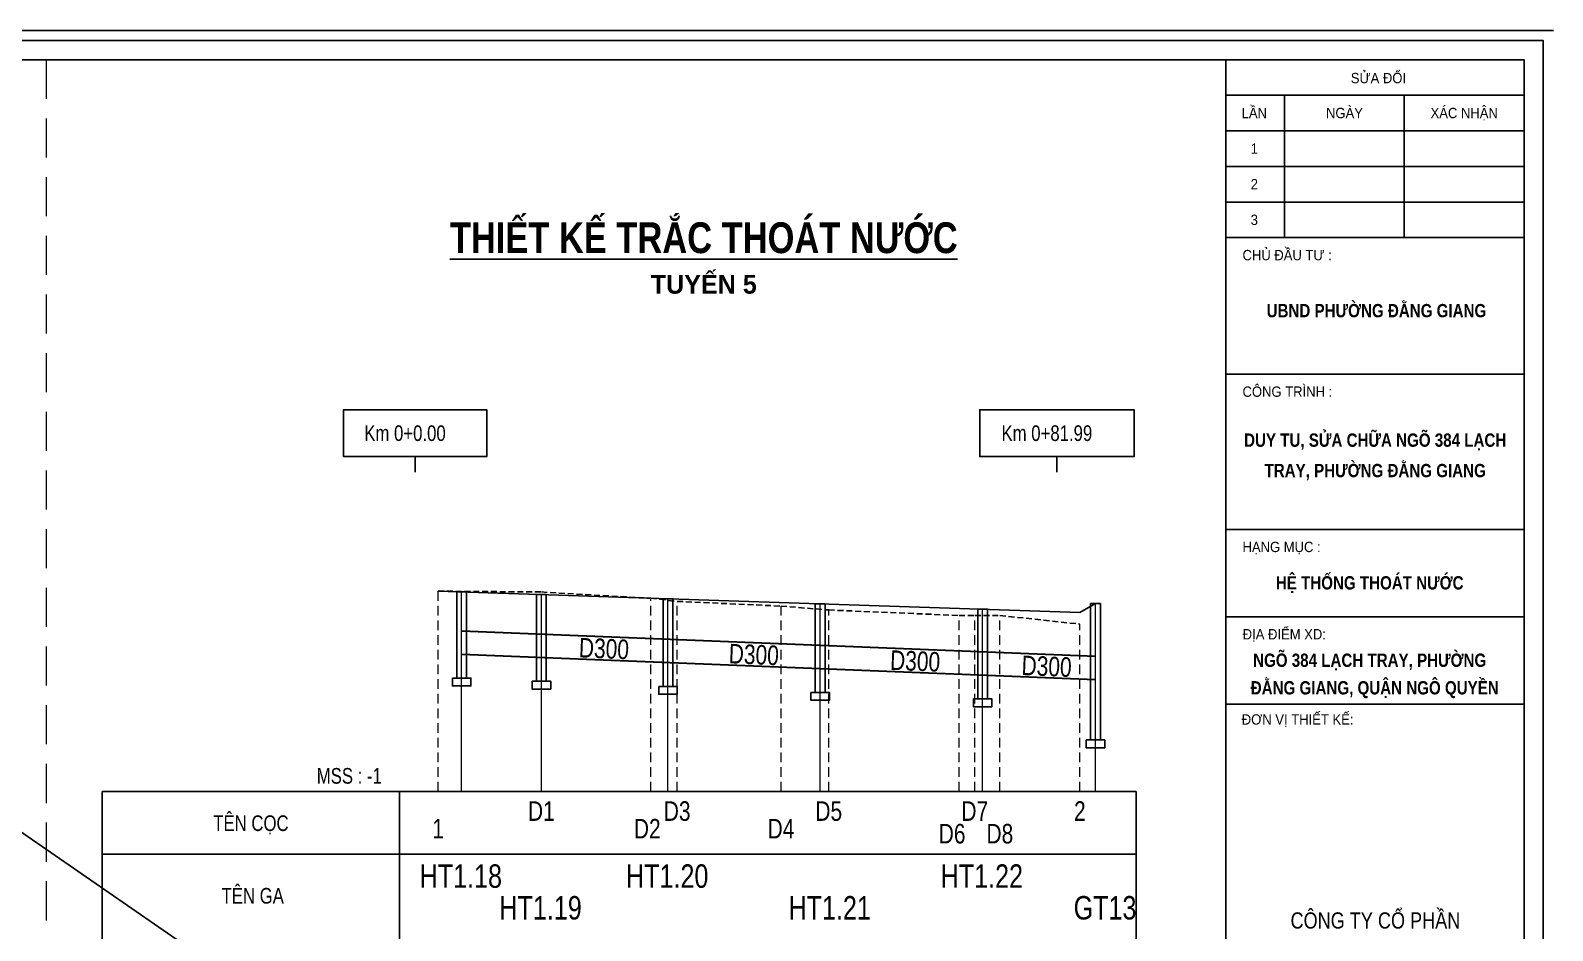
# Model space of a CAD drawing. Header units: inches. Extents: x 138 to 1256, y -84 to 787.
# Drawn here: x 716.7 to 911.2, y 38.7 to 153.7 of the extents above; entities that cross this region are included whole.
import ezdxf
from ezdxf.enums import TextEntityAlignment as Align

# ---------------------------------------------------------------- set-up
doc = ezdxf.new("R2010")
doc.units = ezdxf.units.IN
doc.header["$MEASUREMENT"] = 0
doc.linetypes.add('HIDDEN', pattern=[0.375, 0.25, -0.125])
for name, color, linetype in [('Bang TD tu nhien', 3, 'Continuous'), ('BT7-THAY', 7, 'Continuous'), ('Duong do thiet ke', 2, 'Continuous'), ('ENTTNTHIETKE1', 2, 'Continuous'), ('KHUNGTEN', 5, 'Continuous'), ('T.bao', 6, 'Continuous'), ('thep', 2, 'Continuous'), ('Trac doc tu nhien', 3, 'Continuous'), ('TracDoc', 7, 'Continuous'), ('TXT', 5, 'Continuous')]:
    doc.layers.add(name, color=color, linetype=linetype)
doc.layers.add('KCS_Plotter', color=11, linetype='Continuous', plot=False)
for name, color, linetype, lineweight in [('LC Khac', 4, 'Continuous', 9), ('LC MANH DUT', 35, 'HIDDEN', 5), ('LC Net dam 1', 30, 'Continuous', 30), ('LC Text2', 7, 'Continuous', 25)]:
    doc.layers.add(name, color=color, linetype=linetype, lineweight=lineweight)
doc.styles.add('BangTD', font='viet buddy.shx', dxfattribs={"width": 0.8})
doc.styles.add('LC 1', font='')
doc.styles.add('LC3', font='', dxfattribs={"width": 0.8})
doc.styles.add('T2', font='', dxfattribs={"width": 0.8})
doc.styles.add('VnAvantH-B', font='')
doc.styles.get('LC 1').set_extended_font_data('.VnAvantH', bold=True)
doc.styles.get('LC3').set_extended_font_data('.VnArialH', bold=True)
doc.styles.get('T2').set_extended_font_data('.VnArialH')
doc.styles.get('VnAvantH-B').set_extended_font_data('.VnAvantH', bold=True)

# ---------------------------------------------------------------- blocks, each defined once
blk = doc.blocks.new('khung vpn')
at = {"layer": 'Defpoints'}
blk.add_line((52556.46, -4195.446), (52498.758, -4195.446), dxfattribs=at)
at = {"layer": 'KHUNGTEN'}
blk.add_lwpolyline([(52556.243, -4234.885), (52502.048, -4234.885), (52502.048, -4195.662), (52556.243, -4195.662)], close=True, dxfattribs=at)
at = {"layer": 'T.bao'}
for p, q in [((52549.443, -4196.835), (52555.832, -4196.835)), ((52550.703, -4196.835), (52550.703, -4199.885)), ((52553.267, -4196.835), (52553.267, -4199.885)), ((52549.443, -4197.598), (52555.832, -4197.598)), ((52549.443, -4198.36), (52555.832, -4198.36)), ((52549.443, -4199.123), (52555.832, -4199.123))]:
    blk.add_line(p, q, dxfattribs=at)
at = {"layer": 'thep'}
for p, q in [((52549.443, -4199.885), (52555.832, -4199.885)), ((52549.443, -4202.81), (52555.832, -4202.81)), ((52549.443, -4206.138), (52555.832, -4206.138)), ((52549.443, -4208.009), (52555.832, -4208.009)), ((52549.443, -4209.881), (52555.832, -4209.881))]:
    blk.add_line(p, q, dxfattribs=at)
for points in [[(52555.832, -4234.474), (52502.459, -4234.474), (52502.459, -4196.073), (52555.832, -4196.073)], [(52555.832, -4196.073), (52555.832, -4234.474), (52549.443, -4234.474), (52549.443, -4196.073)]]:
    blk.add_lwpolyline(points, close=True, dxfattribs=at)
at = {"layer": 'TXT', "linetype": 'Continuous'}
blk.add_line((52555.832, -4196.073), (52555.832, -4234.474), dxfattribs=at)
at = {"layer": 'BT7-THAY', "linetype": 'ByBlock', "style": 'VnAvantH-B', "width": 0.85}
for s, p in [('ubnd ph\xadêng §»NG GIANG', (52552.67, -4201.592)), ('hÖ thèng tho¸t n\xadíc', (52552.525, -4207.424)), ('ngâ 384 L¹CH TRAY, PH¦êNG', (52552.525, -4209.082)), ('§»NG GIANG, quËn ng« quyÒn', (52552.634, -4209.673))]:
    blk.add_text(s, height=0.28512, dxfattribs=at).set_placement(p, align=Align.CENTER)
at = {"layer": 'BT7-THAY', "insert": (52552.643, -4204.081), "char_height": 0.28512, "width": 6.5241, "attachment_point": 2, "line_spacing_factor": 1.372151, "style": 'VnAvantH-B'}
blk.add_mtext('{\\W0.85;duy tu, söa ch÷a NGâ 384 L¹CH TRAY, PH¦êNG §»NG GIANG}', dxfattribs=at)
at = {"layer": 'TXT', "linetype": 'Continuous', "style": 'T2'}
for s, height, width, p in [('söa ®æi', 0.2218, 0.9, (52552.713, -4196.577)), ('lÇn', 0.2218, 0.9, (52550.054, -4197.326)), ('ngµy', 0.2218, 0.9, (52551.985, -4197.326)), ('x¸c nhËn', 0.2218, 0.9, (52554.55, -4197.326)), ('1', 0.222, 0.9, (52550.054, -4198.089)), ('2', 0.222, 0.9, (52550.054, -4198.851)), ('3', 0.222, 0.9, (52550.054, -4199.614)), ('c«ng ty cæ phÇn', 0.34658, 0.8, (52552.648, -4214.689))]:
    blk.add_text(s, height=height, dxfattribs=dict(at, width=width)).set_placement(p, align=Align.CENTER)
at = {"layer": 'TXT', "linetype": 'Continuous', "style": 'T2', "width": 0.9}
for s, height, p in [('chñ ®Çu t\xad :', 0.22181, (52549.802, -4200.371)), ('c«ng tr×nh :', 0.22181, (52549.802, -4203.296)), ('h¹ng môc :', 0.2218, (52549.802, -4206.623)), ('®Þa ®iÓm xd:', 0.22181, (52549.806, -4208.494)), ('®¬n vÞ thiÕt kÕ:', 0.22181, (52549.785, -4210.32))]:
    blk.add_text(s, height=height, dxfattribs=at).set_placement(p)
blk = doc.blocks.new('TIEUDE1')
at = {"layer": 'LC Text2', "color": 7, "style": 'LC 1'}
blk.add_attdef('TIªU§Ò', text='', height=5, dxfattribs=at).set_placement((0, 0), align=Align.BOTTOM_CENTER)
blk.add_attdef('TL', text='', height=3, dxfattribs=at).set_placement((0, -2), align=Align.TOP_CENTER)

msp = doc.modelspace()

# ---------------------------------------------------------------- linework, layer by layer
for points in [[(771.21, 81.97), (772.45, 81.97), (772.45, 70.97), (771.21, 70.97)], [(781.4, 81.63), (782.64, 81.63), (782.64, 70.56), (781.4, 70.56)], [(797.58, 81.1), (798.82, 81.1), (798.82, 69.91), (797.58, 69.91)], [(817.02, 80.46), (818.26, 80.46), (818.26, 69.14), (817.02, 69.14)], [(837.78, 79.78), (839.02, 79.78), (839.02, 68.31), (837.78, 68.31)], [(852.2, 80.49), (853.44, 80.49), (853.44, 63.06), (852.2, 63.06)], [(770.65, 70.97), (773.02, 70.97), (773.02, 69.97), (770.65, 69.97)], [(780.84, 70.56), (783.21, 70.56), (783.21, 69.56), (780.84, 69.56)], [(797.02, 69.91), (799.39, 69.91), (799.39, 68.91), (797.02, 68.91)], [(816.46, 69.14), (818.83, 69.14), (818.83, 68.14), (816.46, 68.14)], [(837.22, 68.31), (839.59, 68.31), (839.59, 67.31), (837.22, 67.31)], [(851.64, 63.06), (854.01, 63.06), (854.01, 62.06), (851.64, 62.06)]]:
    msp.add_lwpolyline(points, close=True)
at = {"layer": 'Bang TD tu nhien', "color": 3}
for p, q in [((725.91, 56.47), (725.91, 48.47)), ((725.91, 56.47), (858, 56.47)), ((763.91, 56.47), (763.91, 48.47)), ((858, 56.47), (858, -33.3)), ((725.91, 48.47), (858, 48.47)), ((725.91, 48.47), (725.91, -33.3)), ((763.91, 48.47), (763.91, -33.3))]:
    msp.add_line(p, q, dxfattribs=at)
at = {"layer": 'Duong do thiet ke', "color": 1}
msp.add_line((768.83, 82.07), (850.82, 79.37), dxfattribs=at)
msp.add_lwpolyline([(850.82, 79.37), (852.82, 80.49)], dxfattribs=at)
at = {"layer": 'KCS_Plotter'}
msp.add_line((567.12, 153.75), (911.32, -83.85), dxfattribs=at)
at = {"layer": 'LC Khac', "ltscale": 5}
for p, q in [((771.83, 56.47), (771.83, 81.97)), ((782.02, 56.47), (782.02, 81.63)), ((798.2, 56.47), (798.2, 81.1)), ((817.64, 56.47), (817.64, 80.46)), ((838.4, 56.47), (838.4, 79.78)), ((852.82, 56.47), (852.82, 80.49))]:
    msp.add_line(p, q, dxfattribs=at)
at = {"layer": 'LC MANH DUT', "ltscale": 5}
for p, q in [((768.83, 56.47), (768.83, 82.07)), ((796, 56.47), (796, 81.17)), ((799.37, 56.47), (799.37, 80.77)), ((812.64, 56.47), (812.64, 80.17)), ((818.74, 56.47), (818.74, 79.67)), ((835.39, 56.47), (835.39, 78.97)), ((837.4, 56.47), (837.4, 78.97)), ((840.6, 56.47), (840.6, 78.97)), ((850.82, 56.47), (850.82, 77.87))]:
    msp.add_line(p, q, dxfattribs=at)
at = {"layer": 'LC MANH DUT', "ltscale": 20, "elevation": 0}
msp.add_lwpolyline([(718.74, 150), (718.74, -79.07)], dxfattribs=at)
at = {"layer": 'LC Net dam 1', "color": 6}
for points in [[(852.82, 73.73), (771.83, 76.97)], [(852.82, 70.73), (771.83, 73.97)]]:
    msp.add_lwpolyline(points, dxfattribs=at)
at = {"layer": 'Trac doc tu nhien', "color": 3, "linetype": 'HIDDEN', "ltscale": 3}
for p, q in [((768.83, 82.07), (782.02, 81.97)), ((782.02, 81.97), (796, 81.17)), ((796, 81.17), (799.37, 80.77)), ((799.37, 80.77), (812.64, 80.17)), ((812.64, 80.17), (818.74, 79.67)), ((818.74, 79.67), (835.39, 78.97)), ((835.39, 78.97), (837.4, 78.97)), ((837.4, 78.97), (840.6, 78.97)), ((840.6, 78.97), (850.82, 77.87))]:
    msp.add_line(p, q, dxfattribs=at)
at = {"layer": 'Trac doc tu nhien', "color": 3}
for points in [[(765.91, 97.27), (765.91, 99.27), (775.05, 99.27), (775.05, 105.27), (756.76, 105.27), (756.76, 99.27), (765.91, 99.27)], [(847.9, 97.27), (847.9, 99.27), (857.75, 99.27), (857.75, 105.27), (838.04, 105.27), (838.04, 99.27), (847.9, 99.27)]]:
    msp.add_lwpolyline(points, dxfattribs=at)

# ---------------------------------------------------------------- block references
at = {"layer": 'ENTTNTHIETKE1', "color": 6, "xscale": 5.965326529308613, "yscale": 5.965326529308613, "zscale": 5.965326529308613}
msp.add_blockref('khung vpn', (-312605.12, 25180.95), dxfattribs=at)
at = {"layer": 'LC Text2'}
ref = msp.add_blockref('TIEUDE1', (802.77, 124.1, 0), dxfattribs=dict(at, xscale=0.8000020620485555, yscale=0.8000020620485555, zscale=0.8000020620485555, rotation=359.9999999976748))
ref.add_attrib('TIªU§Ò', '%%UthiÕt kÕ tr¾c tho¸t n\xadíc', dxfattribs={"color": 7, "height": 3.9395, "rotation": 360, "style": 'LC3', "width": 0.8}).set_placement((802.77, 124.1, 0), align=Align.BOTTOM_CENTER)
ref.add_attrib('TL', 'TUYÕN 5', dxfattribs={"color": 7, "height": 2.4, "rotation": 360, "style": 'LC 1'}).set_placement((802.77, 122.5, 0), align=Align.TOP_CENTER)

# ---------------------------------------------------------------- texts
at = {"layer": 'Bang TD tu nhien', "color": 3, "style": 'BangTD', "width": 0.8}
for s, p in [('TÊN CỌC', (744.91, 52.47)), ('TÊN GA', (745.14, 43.4))]:
    msp.add_text(s, height=2, dxfattribs=at).set_placement(p, align=Align.MIDDLE)
at = {"layer": 'Trac doc tu nhien', "color": 3, "style": 'BangTD', "width": 0.8}
msp.add_text('MSS : -1', height=2, dxfattribs=at).set_placement((753.32, 57.47))
at = {"layer": 'Trac doc tu nhien', "color": 3, "char_height": 2, "attachment_point": 1}
for s, insert, width in [('\\Fviet buddy.shx;\\W0.8000000000;\\T1.0000000000;\\o\\lKm 0+0.00', (759.39, 103.27), 14.2476), ('\\Fviet buddy.shx;\\W0.8000000000;\\T1.0000000000;\\o\\lKm 0+81.99', (840.81, 103.27), 15.4667)]:
    msp.add_mtext(s, dxfattribs=dict(at, insert=insert, width=width))
at = {"layer": 'TracDoc', "color": 3, "style": 'BangTD', "width": 0.8}
for p in [(790.02, 74.74), (809.17, 73.98), (829.78, 73.15), (846.58, 72.48)]:
    msp.add_text('D300', height=2.5, rotation=357.7094, dxfattribs=at).set_placement(p, align=Align.MIDDLE_CENTER)
at = {"layer": 'TracDoc', "color": 5, "style": 'BangTD', "width": 0.8}
for s, p in [('D1', (782.02, 55.22)), ('D3', (799.37, 55.22)), ('D5', (818.74, 55.22)), ('D7', (837.4, 55.22)), ('2', (850.82, 55.22))]:
    msp.add_text(s, height=2.5, dxfattribs=at).set_placement(p, align=Align.TOP_CENTER)
for s, p in [('1', (768.83, 49.72)), ('D2', (795.55, 49.72)), ('D4', (812.64, 49.72)), ('D6', (834.5, 49.08)), ('D8', (840.6, 49.08))]:
    msp.add_text(s, height=2.5, dxfattribs=at).set_placement(p, align=Align.BOTTOM_CENTER)
at = {"layer": 'TracDoc', "color": 1, "style": 'BangTD', "width": 0.8}
for s, p in [('HT1.18', (771.73, 43.26)), ('HT1.20', (798.1, 43.26)), ('HT1.22', (838.3, 43.26)), ('HT1.19', (781.92, 39.21)), ('HT1.21', (818.86, 39.21)), ('GT13', (854.04, 39.21))]:
    msp.add_text(s, height=3, dxfattribs=at).set_placement(p, align=Align.BOTTOM_CENTER)

doc.saveas('drawing.dxf')
